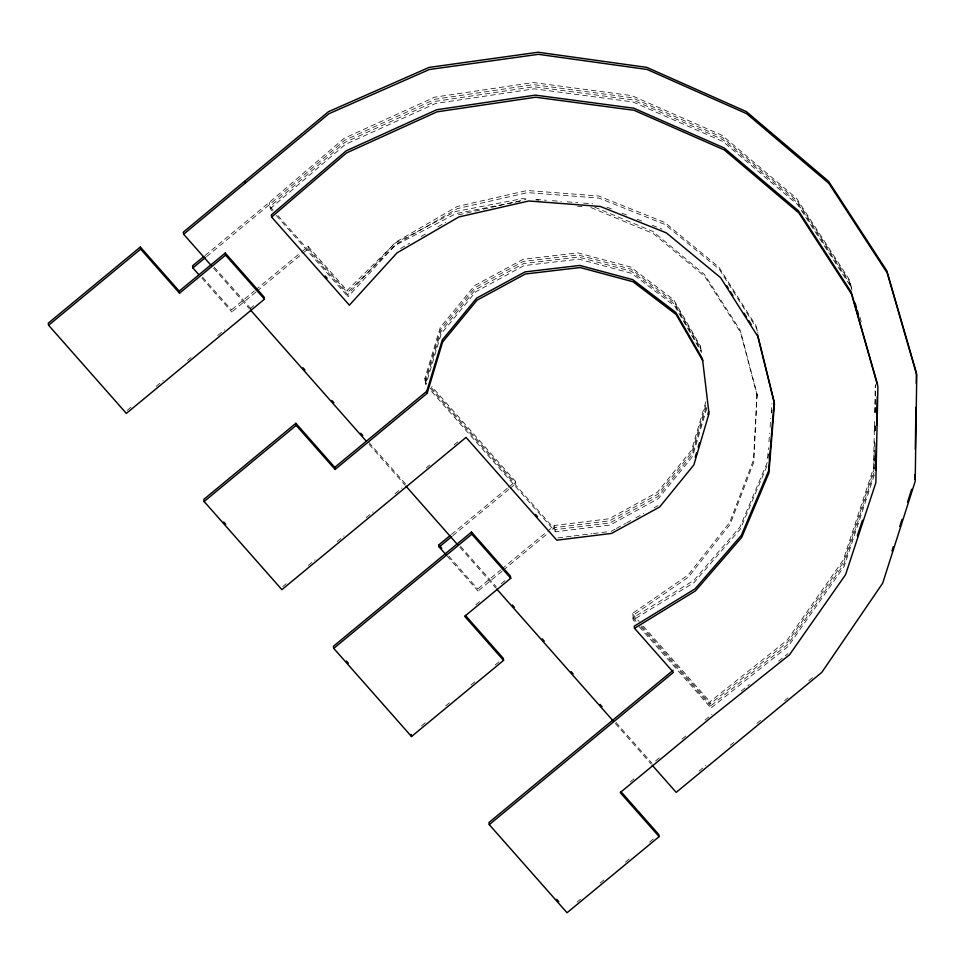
<?xml version="1.0" encoding="UTF-8"?>
<svg xmlns="http://www.w3.org/2000/svg" width="965" height="965" viewBox="0 0 965 965"><rect width="100%" height="100%" fill="white"/><g stroke="black" fill="none" stroke-linecap="round" stroke-linejoin="round"><path stroke-width="0.72" stroke-dasharray="4.83 3.62" d="M874.519 421.476L873.53 468.073L843.217 560.038L787.163 640.145L709.987 701.76L710.312 703.859L787.488 642.244L843.555 562.137L873.856 470.172L874.531 438.605M874.712 412.453L875.279 385.397M874.688 431.09L874.821 425.07M875.074 413.044L875.677 384.492M874.543 455.733L874.194 472.259L843.88 564.223L787.826 644.331L710.65 705.958L710.976 708.045L788.152 646.429L844.218 566.322L874.519 474.358M875.086 430.173L875.183 425.661M875.472 412.139L875.725 400.113M875.448 430.764L875.545 426.253M594.73 207.198L653.04 231.516L704.474 274.434L740.227 330.307L757.067 394.118L753.472 460.088L729.769 522.258L688.093 575.031L632.22 613.631L632.545 615.73L637.527 621.388M757.067 394.118L753.798 462.175L730.095 524.357L688.419 577.13L632.545 615.73M767.609 458.098L768.442 447.796M768.912 441.91L769.624 433.08M770.094 427.193L770.806 418.364M771.288 412.465L771.988 403.635M768.056 458.725L768.417 454.31M771.735 413.092L771.976 410.149M705.849 401.778L691.543 450.257L657.298 492.331L609.168 518.748L554.441 525.515L547.577 531.196M705.765 405.3L691.869 452.356L657.635 494.43L609.494 520.847L554.779 527.614L549.049 532.342M706.091 407.387L692.207 454.455L657.961 496.529L609.832 522.946L555.104 529.701L428.484 386.217M706.85 408.062L692.532 456.554L658.299 498.628L610.169 525.044L555.442 531.799L430.812 390.572M425.167 380.741L424.829 378.642L440.281 327.376L474.756 285.483L523.042 259.332L577.794 252.866L630.724 267.076L673.787 299.813L700.457 346.097L700.795 348.196L674.113 301.9L631.05 269.175L578.131 254.953L523.368 261.418L475.094 287.582L440.607 329.475L425.167 380.741L427.157 382.996M425.493 382.828L440.945 331.574L475.419 289.681L523.706 263.517L578.457 257.052L631.387 271.262L674.451 303.999L701.121 350.295L701.458 352.382L674.776 306.098L631.713 273.36L578.795 259.151L524.031 265.616L475.757 291.78L441.27 333.661L425.83 384.926L425.493 382.828L427.483 385.095M767.259 462.524L740.022 526.962L693.739 580.447L632.883 617.829L633.209 619.928L635.211 622.184M767.006 465.986L740.348 529.049L694.076 582.546L633.209 619.928M757.248 331.092L756.524 328.16L719.287 269.295L665.03 224.495L599 198.09L527.529 192.602L457.519 208.573L395.71 244.459L348.051 296.798L347.726 294.711L395.385 242.36L457.193 206.474L527.204 190.503L598.662 195.992L664.704 222.408L718.949 267.209L756.186 326.074L757.995 333.383M520.099 201.239L455.878 213.627L395.517 245.219L347.388 292.612L347.062 290.513L395.18 243.12L455.54 211.528L522.692 198.585L527.119 199.031M205.159 255.423L269.295 202.397L344.228 138.236L434.72 97.151L533.295 82.544L631.785 95.619L722.025 135.305L796.547 198.295L849.188 279.392L852.071 289.5M206.643 256.569L269.621 204.484L344.553 140.335L435.058 99.25L533.633 84.643L632.123 97.718L722.363 137.404L796.885 200.394L849.514 281.491L851.986 290.151M272.275 210.937L270.284 208.681L269.959 206.582L344.891 142.434L435.384 101.349L533.959 86.741L632.449 99.817L722.688 139.491L797.211 202.493L849.851 283.577L851.082 287.92M270.284 208.681L345.217 144.521L435.722 103.448L534.296 88.84L632.787 101.916L723.026 141.59L797.548 204.58L850.177 285.676L851.009 288.571M255.834 292.106L231.781 311.997L231.443 309.898L254.35 290.96M255.496 290.019L300.163 253.083M301.309 252.13L308.173 246.449L347.062 290.513M256.979 291.165L301.635 254.229M302.781 253.288L308.51 248.548L308.173 246.449M127.175 410.342L132.989 405.541M156.197 386.35L163.157 380.584M187.536 360.44L191.01 357.557M217.704 335.482L224.676 329.728M250.2 308.607L253.686 305.736M282.721 586.587L286.195 583.716M308.197 565.514L315.145 559.772M337.147 541.582L344.095 535.828M366.109 517.638L373.057 511.884M395.059 493.694L402.007 487.952M426.325 467.832L429.799 464.961M454.129 444.853L457.603 441.982M451.427 534.477L507.542 488.085M508.688 487.132L515.563 481.451L431.813 386.543M452.911 535.623L509.025 489.231M510.171 488.278L515.889 483.549L515.563 481.451M502.102 571.171L478.049 591.05L477.723 588.964L500.618 570.013M501.764 569.073L546.431 532.137M503.248 570.219L547.903 533.295M475.878 604.705L481.631 599.953M501.197 583.765L506.951 579.012M421.536 725.849L426.132 722.049M445.697 705.861L451.463 701.109M471.029 684.933L476.782 680.168M495.19 664.945L500.944 660.193M630.266 781.903L636.019 777.151M655.585 760.963L661.339 756.21M682.05 739.081L686.658 735.27M705.077 720.047L711.977 714.341M699.022 771.119L705.97 765.378M730.288 745.27L733.762 742.387M577.07 902.106L580.52 899.247M600.097 883.072L605.851 878.307M625.417 862.131L630.012 858.319M649.578 842.143L655.332 837.391M756.862 723.388L761.469 719.601M784.557 700.626L788.019 697.779M808.791 680.699L814.569 675.958M741.204 691L749.395 684.462M778.622 661.122L787.983 653.655M400.572 248.5L409.582 243.264M421.174 236.534L427.616 232.794M437.917 226.823L445.637 222.336M611.159 531.329L615.067 529.182M616.358 528.47L625.465 523.476M626.768 522.765L630.676 520.618M635.875 517.759L643.679 513.476M654.089 507.771L657.985 505.624M458.52 214.857L525.611 199.55M557.915 537.903L572.703 536.082M574.187 535.901L591.931 533.705M593.415 533.524L609.675 531.51M535.973 199.453L546.395 200.262M552.354 200.72L561.28 201.396M567.239 201.854L577.661 202.662M583.62 203.12L592.546 203.796M535.973 199.924L538.928 200.225M577.625 206.208L582.052 206.655M606.876 207.125L613.752 209.875M622.003 213.181L628.878 215.931M637.141 219.236L644.017 221.986M652.268 225.279L661.906 229.139M590.906 207.547L653.377 233.614L704.812 276.533L740.553 332.406L757.392 396.217M424.829 378.642L426.82 380.898M632.22 613.631L639.192 621.544M643.185 626.068L709.987 701.76M308.51 248.548L347.388 292.612M431.15 387.52L515.889 483.549M641.52 625.899L710.312 703.859M269.959 206.582L273.939 211.106M277.932 215.617L347.726 294.711M632.883 617.829L636.864 622.353M640.856 626.864L710.65 705.958M276.267 215.46L348.051 296.798M639.192 626.707L710.976 708.045M214.218 267.184L251.117 308.981M368.763 442.296L405.65 484.104M460.486 546.238L496.384 586.913M616.032 722.483L651.93 763.158M213.554 268.149L249.453 308.824M369.1 444.395L404.986 485.069M459.822 547.203L495.721 587.878M615.368 723.448L651.254 764.123M202.529 277.136L231.443 309.898M448.809 556.19L477.723 588.964M201.866 278.101L231.781 311.997M447.145 556.033L478.049 591.05M859.899 316.954L861.552 322.744M554.441 525.515L554.779 527.614M555.104 529.701L555.442 531.799M269.295 202.397L269.621 204.484M700.457 346.097L701.314 352.599"/><path stroke-width="1.45" d="M914.88 479.183L914.941 474.696M915.315 449.244L915.918 407.314M916.268 383.37L916.412 372.888L886.847 270.827L828.573 181.299L746.331 111.602L646.803 67.381L538.096 52.243L429.051 67.417L328.522 111.663L183.314 232.155L183.64 234.254L211.564 265.882M875.738 470.124L876.317 443.068M876.702 425.034L877.306 396.47M695.21 457.133L696.477 452.85M698.165 447.145L699.42 442.875M707.84 414.347L708.684 411.5M427.157 393.31L426.82 391.211L442.272 339.957L476.746 298.064L525.032 271.901L579.784 265.435L632.714 279.645L675.777 312.383L702.448 358.678L709.01 413.587L693.859 464.937L659.626 507.011L611.496 533.428L556.769 540.183L466.035 437.374L281.889 589.639L204.122 501.51L203.784 499.424L295.869 423.285L334.746 467.35L335.084 469.448L427.157 393.31L442.597 342.044L477.084 300.163L525.358 274L580.122 267.534L633.04 281.744L676.115 314.481L702.785 360.765M891.974 550.931L893.349 546.636M899.766 526.54L902.058 519.363M907.546 502.15L911.672 489.231M857.33 535.828L862.469 520.268M489.279 824.641L673.425 672.376L634.536 628.312L695.403 590.93L741.675 537.433L768.912 472.995L774.485 403.816L757.851 336.544L720.614 277.679L666.357 232.879L600.327 206.474L528.856 200.985L458.845 216.956L397.037 252.842L349.378 305.181L271.611 217.065L346.544 152.904L437.048 111.831L535.623 97.224L634.114 110.299L724.353 149.973L798.875 212.963L851.504 294.06L877.897 386.543L875.846 482.741L845.545 574.706L789.479 654.813L712.315 716.428L620.23 792.567L659.119 836.631L567.046 912.757L489.279 824.641L488.941 822.542L673.087 670.277M183.64 234.254L328.86 113.761L429.377 69.504L538.434 54.33L647.141 69.468L746.657 113.689L828.899 183.398L887.173 272.926L916.75 374.987L915.206 481.282L882.686 583.174L821.818 672.364L676.188 792.374L652.256 765.257M179.213 291.104L140.323 247.04L48.25 323.179L48.588 325.265L126.355 413.394L264.458 299.186L264.133 297.099L225.243 253.035L179.213 291.104L179.538 293.191L225.581 255.134L225.243 253.035M48.588 325.265L140.661 249.139L140.323 247.04M204.013 256.364L192.566 265.833L192.891 267.932L198.874 274.711M192.891 267.932L205.497 257.51M204.122 501.51L296.195 425.384L295.869 423.285M334.746 467.35L426.82 391.211M446.144 554.899L439.159 546.986L438.834 544.899L450.281 535.43M439.159 546.986L451.765 536.576M503.585 660.374L464.696 616.321L510.738 578.252L510.401 576.153L471.511 532.089L333.407 646.297L333.733 648.384L411.512 736.512L503.585 660.374L503.248 658.287L465.359 615.356M333.733 648.384L471.849 534.188L471.511 532.089M325.121 275.978L327.123 278.234M535.503 514.357L537.493 516.625M225.581 255.134L264.458 299.186M471.849 534.188L510.738 578.252M302.962 367.737L304.952 369.993M331.876 400.499L333.866 402.755M360.789 433.261L362.78 435.517M512.343 604.983L514.333 607.25M542.246 638.878L544.248 641.146M571.159 671.652L573.162 673.908M600.073 704.414L602.076 706.67M250.442 309.946L366.109 441.005M405.988 486.191L457.832 544.948M496.722 589.012L613.378 721.193M438.834 544.899L441.825 548.289M620.905 791.602L658.793 834.532L659.119 836.631M140.661 249.139L179.538 293.191M296.195 425.384L335.084 469.448M223.735 522.017L225.726 524.272M346.363 660.977L348.365 663.245M556.745 899.368L558.735 901.624M726.621 285.604L728.201 288.113M730.577 291.864L732.954 295.628M744.051 313.167L746.428 316.918M748.804 320.682L751.18 324.433M855.135 303.022L856.365 307.353M857.185 310.248L858.428 314.578M877.559 384.444L851.178 291.961L798.538 210.877L724.015 147.874L633.776 108.201L535.298 95.125L436.723 109.733L346.218 150.817L271.286 214.966L271.611 217.065M757.513 334.457L774.147 401.717L768.586 470.908L741.349 535.346L695.065 588.831L634.21 626.213L634.536 628.312M411.174 734.413L411.512 736.512M244.7 181.396L245.026 183.495"/></g></svg>
